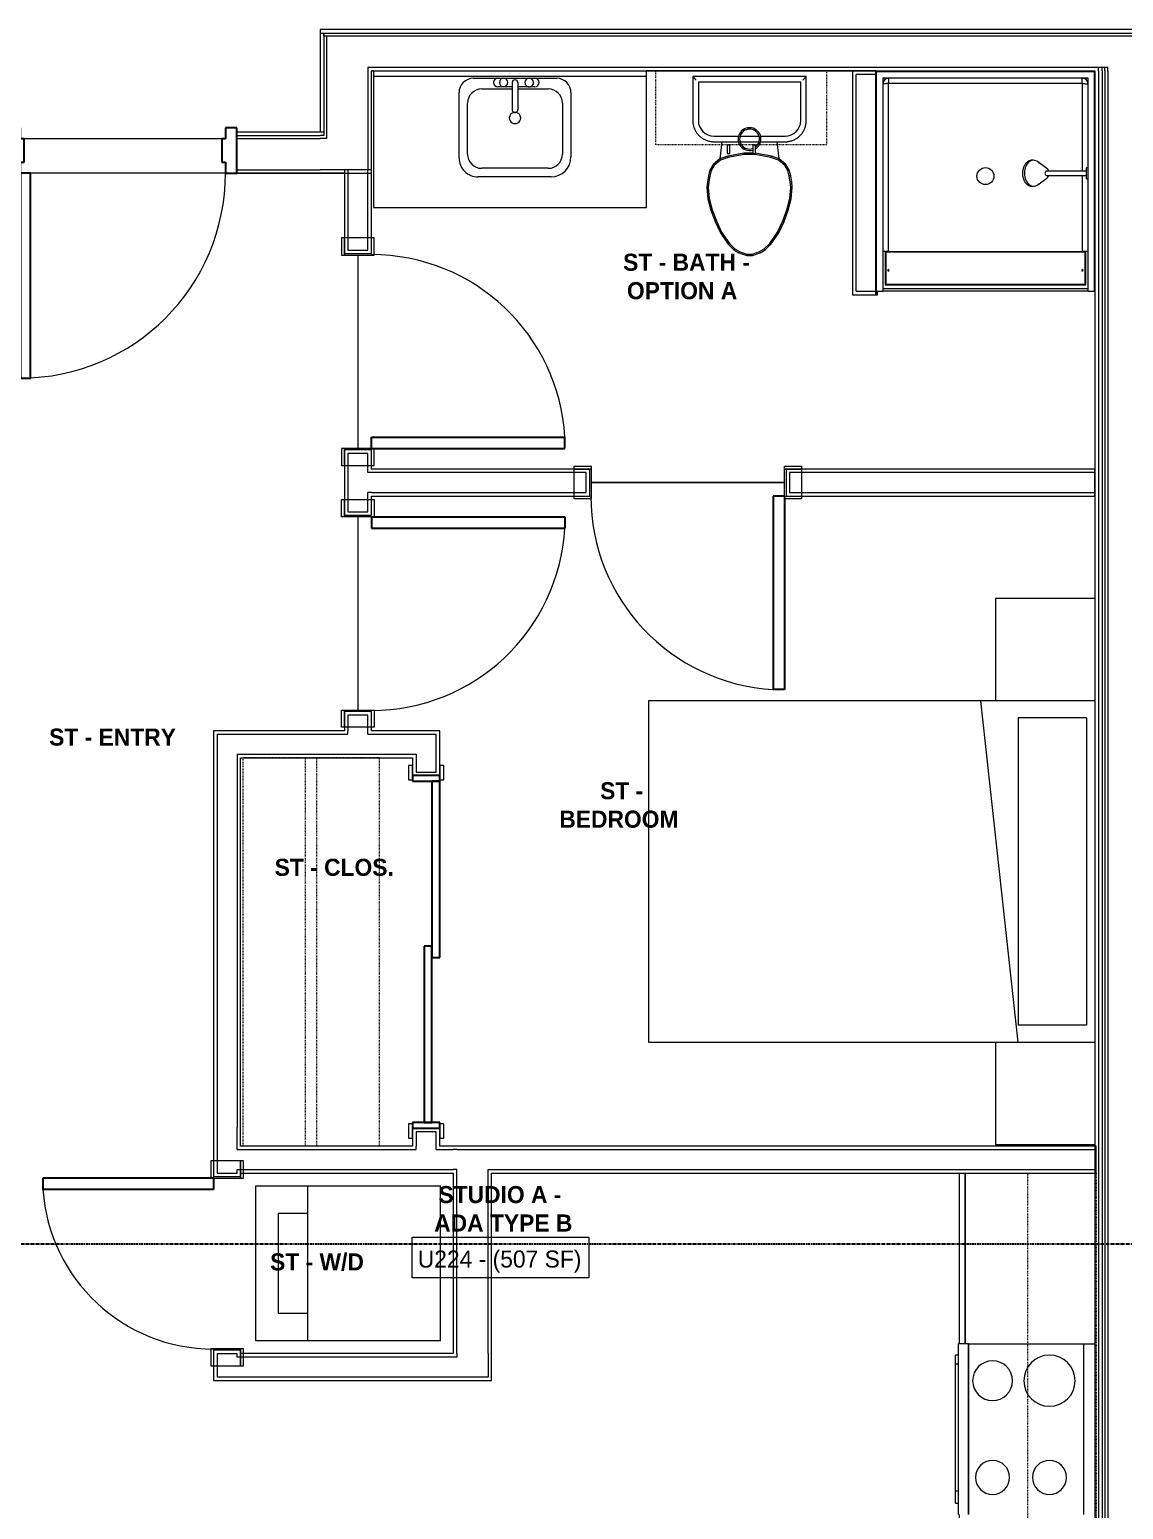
# Model space of a CAD drawing. Header units: inches. Extents: x -4093 to -1777, y 9773 to 12264.
# Drawn here: x -3127.2 to -2935, y 10120.5 to 10380.7 of the extents above; entities that cross this region are included whole.
import ezdxf

# ---------------------------------------------------------------- set-up
doc = ezdxf.new("R2010")
doc.units = ezdxf.units.IN
doc.header["$MEASUREMENT"] = 0
doc.linetypes.add('Dash', pattern=[0.25, 0.125, -0.125])
doc.linetypes.add('Grid Line 1_2_', pattern=[0.875, 0.5, -0.125, 0.125, -0.125])
for name, color, linetype, lineweight in [('0-1', 7, 'Continuous', 5), ('0-2', 7, 'Continuous', 9), ('0-3', 8, 'Continuous', 9), ('A-AREA-IDEN', 2, 'Continuous', 9), ('A-DOOR-1', 7, 'Continuous', 9), ('A-DOOR-2', 10, 'Continuous', 30), ('A-DOOR-FRAM-1', 10, 'Continuous', 30), ('A-FLOR-1', 7, 'Continuous', 9), ('A-FLOR-2', 192, 'Continuous', 9), ('A-WALL-1', 7, 'Continuous', 9), ('A-WALL-2', 250, 'Continuous', 18), ('I-FURN-1', 7, 'Continuous', 9), ('I-WALL-1', 7, 'Continuous', 9), ('P-SANR-FIXT-1', 7, 'Continuous', 9), ('Q-CASE-1', 7, 'Continuous', 9), ('Q-CASE-2', 7, 'Dash', 9), ('Q-CASE-HDLN-1', 7, 'Dash', 9), ('Q-SPCQ-1', 7, 'Continuous', 9), ('S-GRID-1', 1, 'Grid Line 1_2_', 30)]:
    doc.layers.add(name, color=color, linetype=linetype, lineweight=lineweight)
doc.styles.add('Century Gothic', font='ufonts.com_century-gothic.ttf', dxfattribs={"height": 3})
doc.styles.add('Century Gothic_B', font='GOTHICB.TTF', dxfattribs={"height": 3})

# ---------------------------------------------------------------- blocks, each defined once
blk = doc.blocks.new('SLIDING - FLUSH - SLIDING - FLUSH - 5-0 x 6-8-3934327-BACKGROUND - 2ND FLOOR')
at = {"layer": 'A-DOOR-1'}
for p, q in [((-30.25, 3), (-32.75, 3)), ((-32.75, 3), (-32.75, 2.25)), ((-30.25, 2.25), (-30.25, 3)), ((30.25, 3), (30.25, 2.25)), ((32.75, 3), (30.25, 3)), ((32.75, 2.25), (32.75, 3)), ((-32.75, 2.25), (-30.25, 2.25)), ((30.25, 2.25), (32.75, 2.25)), ((-30.25, -2.5), (-32.75, -2.5)), ((-32.75, -2.5), (-32.75, -3.25)), ((-30.25, -3.25), (-30.25, -2.5)), ((32.75, -2.5), (30.25, -2.5)), ((30.25, -2.5), (30.25, -3.25)), ((32.75, -3.25), (32.75, -2.5)), ((-32.75, -3.25), (-30.25, -3.25)), ((30.25, -3.25), (32.75, -3.25))]:
    blk.add_line(p, q, dxfattribs=at)
at = {"layer": 'A-DOOR-2'}
for p, q in [((1, 2.25), (-30, 2.25)), ((-30, 2.25), (-30, 0.87)), ((-30, 0.87), (1, 0.87)), ((30, 0.87), (-1, 0.87)), ((-1, 0.87), (-1, -0.5)), ((1, 0.87), (1, 2.25)), ((30, -0.5), (30, 0.87)), ((-1, -0.5), (30, -0.5))]:
    blk.add_line(p, q, dxfattribs=at)
at = {"layer": 'A-DOOR-FRAM-1'}
for p, q in [((-30, 2.25), (-31, 2.25)), ((-31, 2.25), (-31, -2.5)), ((-30, -2.5), (-30, 2.25)), ((31, 2.25), (30, 2.25)), ((30, 2.25), (30, -2.5)), ((31, -2.5), (31, 2.25)), ((-31, -2.5), (-30, -2.5)), ((30, -2.5), (31, -2.5))]:
    blk.add_line(p, q, dxfattribs=at)
blk = doc.blocks.new('SWING - SINGLE - FLUSH - SWING - FLUSH - 2-10 x 6-8 - PRIVACY-4346068-BACKGROUND - 2ND FLOOR')
at = {"layer": 'A-DOOR-1'}
for p, q in [((-20, 2.37), (-20, 2.87)), ((-20, 2.87), (-17, 2.87)), ((-17, 2.87), (-17, 2.37)), ((17, 2.37), (17, 2.87)), ((17, 2.87), (20, 2.87)), ((20, 2.87), (20, 2.37)), ((-20, 2.37), (-17, 2.37)), ((-20, -2.88), (-20, 2.37)), ((-17, 2.37), (-20, 2.37)), ((-17, 2.37), (-17, -2.88)), ((17, 2.37), (20, 2.37)), ((17, -2.88), (17, 2.37)), ((20, 2.37), (17, 2.37)), ((20, 2.37), (20, -2.88)), ((-17, -2.88), (-20, -2.88)), ((20, -2.88), (17, -2.88))]:
    blk.add_line(p, q, dxfattribs=at)
blk.add_arc((17, -2.38), 34.07, 180, 266.6343, dxfattribs=at)
at = {"layer": 'A-DOOR-2'}
for p, q in [((15, -2.38), (15, -36.38)), ((17, -2.38), (15, -2.38)), ((17, -2.38), (17, -36.38)), ((17, -36.38), (15, -36.38))]:
    blk.add_line(p, q, dxfattribs=at)
blk = doc.blocks.new('OD_CW_Closet - OD_CW_Closet-3786619-BACKGROUND - 2ND FLOOR')
at = {"layer": 'Q-CASE-HDLN-1'}
for p, q in [((68.99, 24), (0.74, 24)), ((0.74, 24), (0.74, 0)), ((68.99, 0), (68.99, 24)), ((0.74, 13), (68.99, 13)), ((0.74, 11), (68.99, 11)), ((0.74, 0), (68.99, 0))]:
    blk.add_line(p, q, dxfattribs=at)
blk = doc.blocks.new('SWING - SINGLE - FLUSH - SWING - FLUSH - 2-10 x 6-8 - PRIVACY-4346070-BACKGROUND - 2ND FLOOR')
at = {"layer": 'A-DOOR-1'}
for p, q in [((-20, 2.37), (-20, 2.87)), ((-20, 2.87), (-17, 2.87)), ((-17, 2.87), (-17, 2.37)), ((17, 2.37), (17, 2.87)), ((17, 2.87), (20, 2.87)), ((20, 2.87), (20, 2.37)), ((-20, 2.37), (-17, 2.37)), ((-20, -2.88), (-20, 2.37)), ((-17, 2.37), (-20, 2.37)), ((-17, 2.37), (-17, -2.88)), ((17, 2.37), (20, 2.37)), ((17, -2.88), (17, 2.37)), ((20, 2.37), (17, 2.37)), ((20, 2.37), (20, -2.88)), ((-17, -2.88), (-20, -2.88)), ((20, -2.88), (17, -2.88))]:
    blk.add_line(p, q, dxfattribs=at)
blk.add_arc((17, -2.38), 34.07, 180, 266.6343, dxfattribs=at)
at = {"layer": 'A-DOOR-2'}
for p, q in [((15, -2.38), (15, -36.38)), ((17, -2.38), (15, -2.38)), ((17, -2.38), (17, -36.38)), ((17, -36.38), (15, -36.38))]:
    blk.add_line(p, q, dxfattribs=at)
blk = doc.blocks.new('SWING - SINGLE - FLUSH - SWING - FLUSH - 2-6 x 6-8 - PASSAGE-4346080-BACKGROUND - 2ND FLOOR')
at = {"layer": 'A-DOOR-1'}
for p, q in [((-15, 2.875), (-18, 2.875)), ((-18, 2.875), (-18, -2.375)), ((-15, -2.375), (-15, 2.875)), ((18, 2.875), (15, 2.875)), ((15, 2.875), (15, -2.375)), ((18, -2.375), (18, 2.875)), ((-18, -2.375), (-15, -2.375)), ((-15, -2.375), (-18, -2.375)), ((-18, -2.375), (-18, -2.875)), ((-15, -2.875), (-15, -2.375)), ((15, -2.375), (18, -2.375)), ((18, -2.375), (15, -2.375)), ((15, -2.375), (15, -2.875)), ((18, -2.875), (18, -2.375)), ((-18, -2.875), (-15, -2.875)), ((15, -2.875), (18, -2.875))]:
    blk.add_line(p, q, dxfattribs=at)
blk.add_arc((15, 2.375), 30.067, 93.81407, 180, dxfattribs=at)
at = {"layer": 'A-DOOR-2'}
for p, q in [((13, 2.375), (13, 32.375)), ((15, 32.375), (13, 32.375)), ((15, 2.375), (15, 32.375)), ((15, 2.375), (13, 2.375))]:
    blk.add_line(p, q, dxfattribs=at)
blk = doc.blocks.new('Bed-Standard - Queen 60_ x 79_-1242961-BACKGROUND - 2ND FLOOR')
at = {"layer": 'I-FURN-1'}
for p, q in [((-19.31, 37.2), (-19.31, -41.3)), ((40.69, -41.3), (40.69, 37.2)), ((-16.31, 35.7), (-16.31, 23.7)), ((-16.31, 35.7), (37.69, 35.7)), ((37.69, 35.7), (37.69, 23.7)), ((40.69, 23.7), (-19.31, 17.13)), ((-16.31, 23.7), (37.69, 23.7)), ((-19.31, -41.3), (40.69, -41.3))]:
    blk.add_line(p, q, dxfattribs=at)
blk = doc.blocks.new('M_Sink Vanity-Square - 500 x 440mm-1372835-BACKGROUND - 2ND FLOOR')
at = {"layer": 'P-SANR-FIXT-1'}
for p, q in [((-5.72, 10.23), (7.14, 10.23)), ((-5.22, 8.73), (6.46, 8.73)), ((-9.22, -4.59), (-9.22, 6.73)), ((-7.72, -2.72), (-7.72, 6.23)), ((8.96, 6.23), (8.96, -2.72)), ((10.46, 6.91), (10.46, -4.59)), ((0.12, -6.33), (0.12, -1.59)), ((1.12, -6.33), (1.12, -1.59)), ((7.96, -7.09), (-6.72, -7.09)), ((0.12, -5.22), (-5.22, -5.22)), ((-2.88, -5.59), (0.12, -5.59)), ((3.62, -7.09), (-2.88, -7.09)), ((6.46, -5.22), (1.12, -5.22)), ((1.12, -5.59), (3.62, -5.59))]:
    blk.add_line(p, q, dxfattribs=at)
for centre, radius, start, end in [((-5.72, 6.73), 3.5, 90, 180), ((-5.22, 6.23), 2.5, 90, 180), ((6.46, 6.23), 2.5, 360, 90), ((7.14, 6.91), 3.32, 360, 90), ((0.62, -0.13), 1, 360, 180), ((0.62, -0.13), 1, 180, 0), ((0.62, -1.59), 0.5, 360, 180), ((-6.72, -4.59), 2.5, 180, 270), ((-5.22, -2.72), 2.5, 180, 270), ((6.46, -2.72), 2.5, 270, 360), ((7.96, -4.59), 2.5, 270, 0), ((-2.88, -6.34), 0.75, 90, 270), ((-1.88, -6.34), 0.75, 360, 180), ((-1.88, -6.34), 0.75, 180, 0), ((0.62, -6.33), 0.5, 180, 0), ((2.62, -6.34), 0.75, 0, 180), ((2.62, -6.34), 0.75, 180, 0), ((3.62, -6.34), 0.75, 270, 90)]:
    blk.add_arc(centre, radius, start, end, dxfattribs=at)
blk = doc.blocks.new('Toilet-Domestic-3D - Toilet-Domestic-3D-1352612-BACKGROUND - 2ND FLOOR')
at = {"layer": 'P-SANR-FIXT-1'}
for p, q in [((-9.98, 19.48), (-9.98, 11.75)), ((9.98, 19.48), (-9.98, 19.48)), ((-9.86, 19.36), (-9.98, 19.48)), ((9, 18.5), (-9, 18.5)), ((-9, 18.5), (-9, 11.75)), ((-9, 18.5), (-9, 11.75)), ((9, 18.5), (-9, 18.5)), ((9, 11.75), (9, 18.5)), ((9, 11.75), (9, 18.5)), ((9.98, 19.48), (9.86, 19.36)), ((9.98, 11.75), (9.98, 19.48)), ((-6.25, 9), (6.25, 9)), ((-6.25, 9), (6.25, 9)), ((-6.25, 8.02), (6.25, 8.02)), ((-4.86, 8.02), (-5.21, 5)), ((5.21, 5), (4.86, 8.02)), ((-3.84, 5.5), (-5.21, 5)), ((-3.77, 5.26), (-5.08, 4.78)), ((-1, 6), (-3.84, 5.5)), ((-3.84, 5.5), (-3.77, 5.26)), ((-0.98, 5.75), (-3.77, 5.26)), ((-1, 6), (-0.98, 5.75)), ((0.56, 6), (-1, 6)), ((0.98, 5.75), (-0.98, 5.75)), ((1, 5.98), (0.98, 5.75)), ((3.77, 5.26), (0.98, 5.75)), ((3.84, 5.5), (1.05, 5.99)), ((3.84, 5.5), (3.77, 5.26)), ((5.08, 4.78), (3.77, 5.26)), ((5.21, 5), (3.84, 5.5)), ((-6.97, 3), (-7.24, 2)), ((-6.73, 2.9), (-6.99, 1.95)), ((-6.4, 4), (-6.97, 3)), ((-6.97, 3), (-6.73, 2.9)), ((-6.21, 3.84), (-6.73, 2.9)), ((-5.21, 5), (-6.4, 4)), ((-6.21, 3.84), (-6.4, 4)), ((-5.08, 4.78), (-6.21, 3.84)), ((-5.21, 5), (-5.08, 4.78)), ((5.21, 5), (5.08, 4.78)), ((6.21, 3.84), (5.08, 4.78)), ((6.4, 4), (5.21, 5)), ((6.4, 4), (6.21, 3.84)), ((6.73, 2.9), (6.21, 3.84)), ((6.97, 3), (6.4, 4)), ((6.97, 3), (6.73, 2.9)), ((6.99, 1.95), (6.73, 2.9)), ((7.24, 2), (6.97, 3)), ((-7.41, 1), (-7.5, 0)), ((-7.24, 2), (-7.41, 1)), ((-7.41, 1), (-7.16, 0.96)), ((-7.16, 0.96), (-7.25, 0)), ((-7.24, 2), (-6.99, 1.95)), ((-6.99, 1.95), (-7.16, 0.96)), ((7.24, 2), (6.99, 1.95)), ((7.16, 0.96), (6.99, 1.95)), ((7.41, 1), (7.16, 0.96)), ((7.25, 0), (7.16, 0.96)), ((7.41, 1), (7.24, 2)), ((7.5, 0), (7.25, 0)), ((7.5, 0), (7.41, 1)), ((-7.5, 0), (-7.25, 0)), ((-7.5, 0), (-7.33, -1.99)), ((-7.33, -1.99), (-7.08, -1.95)), ((-7.33, -1.99), (-6.79, -4)), ((-7.25, 0), (-7.08, -1.95)), ((-7.08, -1.95), (-6.55, -3.92)), ((6.55, -3.92), (7.08, -1.95)), ((6.79, -4), (7.33, -1.99)), ((7.08, -1.95), (7.25, 0)), ((7.33, -1.99), (7.08, -1.95)), ((7.33, -1.99), (7.5, 0)), ((-6.79, -4), (-6.55, -3.92)), ((-6.79, -4), (-6.06, -6)), ((-6.55, -3.92), (-5.83, -5.9)), ((5.83, -5.9), (6.55, -3.92)), ((6.06, -6), (6.79, -4)), ((6.79, -4), (6.55, -3.92)), ((-6.06, -6), (-5.83, -5.9)), ((-6.06, -6), (-5.13, -8)), ((-5.83, -5.9), (-4.91, -7.88)), ((4.91, -7.88), (5.83, -5.9)), ((5.13, -8), (6.06, -6)), ((6.06, -6), (5.83, -5.9)), ((-5.13, -8), (-4.91, -7.88)), ((-5.13, -8), (-3.74, -10)), ((-4.91, -7.88), (-3.55, -9.84)), ((-3.74, -10), (-3.55, -9.84)), ((-3.74, -10), (-2.74, -11)), ((-3.55, -9.84), (-2.59, -10.8)), ((2.59, -10.8), (3.55, -9.84)), ((2.74, -11), (3.74, -10)), ((3.55, -9.84), (4.91, -7.88)), ((3.74, -10), (3.55, -9.84)), ((3.74, -10), (5.13, -8)), ((5.13, -8), (4.91, -7.88)), ((-2.74, -11), (-2.59, -10.8)), ((-2.74, -11), (-1.87, -11.5)), ((-2.59, -10.8), (-1.77, -11.27)), ((-1.87, -11.5), (-1.77, -11.27)), ((-1.87, -11.5), (-0.5, -12)), ((-1.77, -11.27), (-0.46, -11.75)), ((-0.5, -12), (-0.46, -11.75)), ((-0.5, -12), (0.5, -12)), ((-0.46, -11.75), (0.46, -11.75)), ((0.46, -11.75), (1.77, -11.27)), ((0.5, -12), (0.46, -11.75)), ((0.5, -12), (1.87, -11.5)), ((1.77, -11.27), (2.59, -10.8)), ((1.87, -11.5), (1.77, -11.27)), ((1.87, -11.5), (2.74, -11)), ((2.74, -11), (2.59, -10.8))]:
    blk.add_line(p, q, dxfattribs=at)
at = {"layer": 'P-SANR-FIXT-1', "flags": 128}
for points in [[(-9.98, 11.75), (-9.97, 11.6), (-9.97, 11.45), (-9.95, 11.3), (-9.93, 11.16), (-9.9, 11.01), (-9.87, 10.86), (-9.83, 10.72), (-9.79, 10.58), (-9.74, 10.44), (-9.68, 10.3), (-9.62, 10.16), (-9.56, 10.03), (-9.48, 9.9), (-9.41, 9.77), (-9.33, 9.65), (-9.24, 9.52), (-9.15, 9.41), (-9.05, 9.29), (-8.95, 9.18), (-8.85, 9.08), (-8.74, 8.97), (-8.62, 8.88), (-8.51, 8.78), (-8.39, 8.7), (-8.26, 8.61), (-8.14, 8.54), (-8.01, 8.46), (-7.87, 8.4), (-7.74, 8.33), (-7.6, 8.28), (-7.46, 8.22), (-7.32, 8.18), (-7.17, 8.14), (-7.03, 8.11), (-6.88, 8.08), (-6.74, 8.05), (-6.59, 8.04), (-6.44, 8.03), (-6.29, 8.02), (-6.25, 8.02)], [(6.25, 8.02), (6.4, 8.03), (6.55, 8.03), (6.7, 8.05), (6.84, 8.07), (6.99, 8.1), (7.14, 8.13), (7.28, 8.17), (7.42, 8.21), (7.56, 8.26), (7.7, 8.32), (7.84, 8.38), (7.97, 8.44), (8.1, 8.52), (8.23, 8.59), (8.35, 8.67), (8.48, 8.76), (8.59, 8.85), (8.71, 8.95), (8.82, 9.05), (8.92, 9.15), (9.03, 9.26), (9.12, 9.38), (9.22, 9.49), (9.3, 9.61), (9.39, 9.74), (9.46, 9.86), (9.54, 9.99), (9.6, 10.13), (9.67, 10.26), (9.72, 10.4), (9.78, 10.54), (9.82, 10.68), (9.86, 10.83), (9.89, 10.97), (9.92, 11.12), (9.95, 11.26), (9.96, 11.41), (9.97, 11.56), (9.98, 11.71), (9.98, 11.75)]]:
    blk.add_lwpolyline(points, dxfattribs=at)
at = {"layer": 'P-SANR-FIXT-1'}
for centre, radius, start, end in [((-6.25, 11.75), 2.75, 180, 270), ((-6.25, 11.75), 2.75, 180, 270), ((0, 8.48), 2, 360, 286.863), ((6.25, 11.75), 2.75, 270, 360), ((6.25, 11.75), 2.75, 270, 360), ((0, 8.48), 1.75, 360, 289.017), ((0, 8.48), 2, 302.0714, 360), ((0, 8.48), 1.75, 308.7554, 360)]:
    blk.add_arc(centre, radius, start, end, dxfattribs=at)
for points in [[(-9.98, 19.48), (-9.98, 19.48), (-9.98, 19.48), (-9.98, 19.48)], [(9.98, 19.48), (9.98, 19.48), (9.98, 19.48), (9.98, 19.48)]]:
    blk.add_open_spline(points, degree=3, dxfattribs=at)
for points, knots in [([(-9.37, 18.87), (-9.41, 18.91), (-9.47, 18.97), (-9.55, 19.05), (-9.6, 19.1), (-9.66, 19.16), (-9.71, 19.21), (-9.75, 19.25), (-9.78, 19.28), (-9.8, 19.3), (-9.82, 19.32), (-9.85, 19.35), (-9.86, 19.36), (-9.86, 19.36)], [0, 0, 0, 0, 0.166667, 0.25, 0.333333, 0.416667, 0.5, 0.583333, 0.666667, 0.708333, 0.75, 0.833333, 1, 1, 1, 1]), ([(9.86, 19.36), (9.86, 19.36), (9.85, 19.35), (9.82, 19.32), (9.8, 19.3), (9.78, 19.28), (9.75, 19.25), (9.71, 19.21), (9.66, 19.16), (9.6, 19.1), (9.55, 19.05), (9.47, 18.97), (9.41, 18.91), (9.37, 18.87)], [-1, -1, -1, -1, -0.833333, -0.75, -0.708333, -0.666667, -0.583333, -0.5, -0.416667, -0.333333, -0.25, -0.166667, 0, 0, 0, 0])]:
    blk.add_open_spline(points, degree=3, knots=knots, dxfattribs=at)
blk = doc.blocks.new('Bath Vanity - Bath Vanity 48_-3150017-BACKGROUND - 2ND FLOOR')
at = {"layer": 'Q-CASE-1'}
for p, q in [((24.74, 24), (-23.26, 24)), ((-23.26, 24), (-23.26, 1)), ((24.74, 1), (24.74, 24))]:
    blk.add_line(p, q, dxfattribs=at)
blk = doc.blocks.new('BATHROOM MIRROR - BATHROOM MIRROR 48_-3123886-BACKGROUND - 2ND FLOOR')
at = {"layer": 'Q-CASE-1'}
for p, q in [((-23.26, -23), (24.74, -23)), ((-23.26, -23), (-23.26, -24)), ((24.74, -24), (24.74, -23)), ((24.74, -24), (-23.26, -24))]:
    blk.add_line(p, q, dxfattribs=at)
blk = doc.blocks.new('300 Series Wall Hung Cabinet_326 - 30_-2909953-BACKGROUND - 2ND FLOOR')
at = {"layer": 'Q-CASE-1'}
for p, q in [((-2.01, 14.69), (-2.5, 14.69)), ((-2.5, 14.69), (-2.5, 13.19)), ((-2.01, 13.19), (-2.5, 13.19)), ((-2.01, 13.19), (-2.01, 14.69)), ((2.49, 14.69), (2, 14.69)), ((2, 14.69), (2, 13.19)), ((2.49, 13.19), (2, 13.19)), ((2.49, 13.19), (2.49, 14.69))]:
    blk.add_line(p, q, dxfattribs=at)
at = {"layer": 'Q-CASE-2'}
for p, q in [((-15, 0.19), (-15, 13.19)), ((-15, 13.19), (15, 13.19)), ((15, 13.19), (15, 0.19)), ((15, 0.19), (-15, 0.19))]:
    blk.add_line(p, q, dxfattribs=at)
blk = doc.blocks.new('Stacked Washer and Dryer - 26_x25_ - Private-3627842-BACKGROUND - 2ND FLOOR')
at = {"layer": 'P-SANR-FIXT-1'}
for p, q in [((0, 13.625), (32.4375, 13.625)), ((0, 13.625), (0, -13.625)), ((23.34375, -13.625), (23.34375, 13.625)), ((32.4375, 13.625), (32.4375, -13.625)), ((28.53125, 8.75), (23.34375, 8.75)), ((28.53125, -8.75), (28.53125, 8.75)), ((23.34375, -8.75), (28.53125, -8.75)), ((32.4375, -13.625), (0, -13.625))]:
    blk.add_line(p, q, dxfattribs=at)
blk = doc.blocks.new('SWING - SINGLE - FLUSH - SWING - FLUSH - 2-10 x 6-8 - PRIVACY-4346067-BACKGROUND - 2ND FLOOR')
at = {"layer": 'A-DOOR-1'}
for p, q in [((-17, 2.87), (-20, 2.87)), ((-20, 2.87), (-20, -2.38)), ((-17, -2.38), (-17, 2.87)), ((20, 2.87), (17, 2.87)), ((17, 2.87), (17, -2.38)), ((20, -2.38), (20, 2.87)), ((-20, -2.38), (-17, -2.38)), ((-17, -2.38), (-20, -2.38)), ((-20, -2.38), (-20, -2.88)), ((-17, -2.88), (-17, -2.38)), ((17, -2.38), (20, -2.38)), ((20, -2.38), (17, -2.38)), ((17, -2.38), (17, -2.88)), ((20, -2.88), (20, -2.38)), ((-20, -2.88), (-17, -2.88)), ((17, -2.88), (20, -2.88))]:
    blk.add_line(p, q, dxfattribs=at)
blk.add_arc((17, 2.37), 34.07, 93.3657, 180, dxfattribs=at)
at = {"layer": 'A-DOOR-2'}
for p, q in [((15, 2.37), (15, 36.38)), ((17, 36.38), (15, 36.38)), ((17, 2.37), (17, 36.38)), ((17, 2.37), (15, 2.37))]:
    blk.add_line(p, q, dxfattribs=at)
blk = doc.blocks.new('Table-Night Stand - 18_ x 18_ x 24_-V21-BACKGROUND - 2ND FLOOR')
at = {"layer": 'I-FURN-1'}
for p, q in [((18.15, 0), (18.15, 17.5)), ((0.15, 0), (18.15, 0))]:
    blk.add_line(p, q, dxfattribs=at)
blk = doc.blocks.new('Table-Night Stand - 18_ x 18_ x 24_-V22-BACKGROUND - 2ND FLOOR')
at = {"layer": 'I-FURN-1'}
for p, q in [((0.15, 17.5), (0.15, 0)), ((0.15, 0), (18.15, 0))]:
    blk.add_line(p, q, dxfattribs=at)
blk = doc.blocks.new('OD_CW_Base Cabinet - OD_CW_Base Cabinet-V63-BACKGROUND - 2ND FLOOR')
at = {"layer": 'Q-CASE-1'}
for p, q in [((36.49, 0), (131.34, 0)), ((161.34, 0), (191.34, 0))]:
    blk.add_line(p, q, dxfattribs=at)
blk = doc.blocks.new('OD_CW_Upper Cabinet - OD_CW_Upper Cabinet-4366993-BACKGROUND - 2ND FLOOR')
at = {"layer": 'Q-CASE-HDLN-1'}
for p, q in [((0.74, -24), (0.74, -12)), ((0.74, -12), (191.34, -12)), ((191.34, -12), (191.34, -24)), ((191.34, -24), (0.74, -24))]:
    blk.add_line(p, q, dxfattribs=at)
blk = doc.blocks.new('The Shower - The Shower-V87-BACKGROUND - 2ND FLOOR')
at = {"layer": 'P-SANR-FIXT-1'}
for p, q in [((0, -0.5), (38.5, -0.5)), ((0, -39.25), (0, -0.5)), ((0.12, -39.25), (0.12, -0.63)), ((0.12, -0.63), (38.38, -0.63)), ((1.25, -39.25), (1.25, -1.75)), ((1.25, -1.75), (37.25, -1.75)), ((1.3, -2.43), (1.28, -2.51)), ((1.42, -2.2), (1.4, -2.23)), ((1.58, -2.01), (1.51, -2.08)), ((1.73, -1.9), (1.7, -1.92)), ((2.01, -1.78), (1.93, -1.8)), ((2.25, -1.77), (2.25, -1.75)), ((36.25, -1.77), (2.25, -1.77)), ((36.25, -1.77), (36.25, -1.75)), ((36.57, -1.8), (36.49, -1.78)), ((36.8, -1.92), (36.77, -1.9)), ((36.99, -2.08), (36.92, -2.01)), ((37.1, -2.23), (37.08, -2.2)), ((37.22, -2.51), (37.2, -2.43)), ((37.25, -1.75), (37.25, -17.52)), ((38.38, -0.63), (38.38, -39.25)), ((38.5, -0.5), (38.5, -39.25)), ((2.2, -32.27), (2.2, -2.75)), ((36.25, -2.7), (2.25, -2.7)), ((36.3, -18.11), (36.3, -2.75)), ((36.3, -32.27), (36.3, -18.89)), ((37.25, -19.48), (37.25, -39.25)), ((1.62, -32.27), (1.62, -38.13)), ((36.75, -32.38), (1.75, -32.38)), ((1.75, -32.38), (1.75, -38)), ((2.2, -32.27), (36.3, -32.27)), ((36.75, -38), (36.75, -32.38)), ((36.88, -38.13), (36.88, -32.27)), ((1.25, -38.75), (37.25, -38.75)), ((1.25, -39.25), (1.25, -38.75)), ((1.62, -38.13), (36.88, -38.13)), ((1.75, -38), (36.75, -38)), ((37.25, -38.75), (37.25, -39.25)), ((0.12, -39.25), (0, -39.25)), ((0.12, -39.25), (1.25, -39.25)), ((37.25, -39.25), (1.25, -39.25)), ((37.25, -39.25), (38.38, -39.25)), ((38.5, -39.25), (38.38, -39.25))]:
    blk.add_line(p, q, dxfattribs=at)
blk.add_circle((19.25, -19), 1.5, dxfattribs=at)
for centre, radius, start, end in [((2.25, -2.75), 1, 90, 180), ((36.25, -2.75), 1, 0, 90), ((2.2, -35.56), 0.125, 0, 180), ((2.2, -35.56), 0.125, 180, 0), ((36.3, -35.56), 0.125, 0, 180), ((36.3, -35.56), 0.125, 180, 0)]:
    blk.add_arc(centre, radius, start, end, dxfattribs=at)
for centre, start_param, end_param in [((2.2, -32.28), 1.570796, 3.141593), ((36.3, -32.28), 0, 1.570796)]:
    blk.add_ellipse(centre, major_axis=(0.95, 0), ratio=0.019505, start_param=start_param, end_param=end_param, dxfattribs=at)
for points, knots in [([(2.25, -1.77), (2.18, -1.77), (2.05, -1.78), (1.8, -1.86), (1.52, -2.04), (1.34, -2.32), (1.26, -2.57), (1.25, -2.7), (1.25, -2.77)], [0, 0, 0, 0, 0.125, 0.25, 0.5, 0.75, 0.875, 1, 1, 1, 1]), ([(1.38, -2.25), (1.41, -2.21), (1.47, -2.12), (1.54, -2.04), (1.59, -2)], [-0.6665731, -0.6665731, -0.6665731, -0.6665731, -0.5714286, -0.4611793, -0.4611793, -0.4611793, -0.4611793]), ([(1.75, -1.88), (1.77, -1.87), (1.86, -1.82), (2.03, -1.77), (2.17, -1.75), (2.25, -1.75)], [-0.3333068, -0.3333068, -0.3333068, -0.3333068, -0.2857143, -0.1428571, 0, 0, 0, 0]), ([(36.25, -1.75), (36.31, -1.75), (36.42, -1.76), (36.59, -1.8), (36.7, -1.85), (36.75, -1.88)], [-1, -1, -1, -1, -0.8928571, -0.7857143, -0.6666667, -0.6666667, -0.6666667, -0.6666667]), ([(37.25, -2.77), (37.25, -2.7), (37.24, -2.57), (37.16, -2.32), (36.98, -2.04), (36.7, -1.86), (36.45, -1.78), (36.32, -1.77), (36.25, -1.77)], [0, 0, 0, 0, 0.125, 0.25, 0.5, 0.75, 0.875, 1, 1, 1, 1]), ([(36.75, -1.88), (36.79, -1.91), (36.89, -1.97), (36.97, -2.05), (37.01, -2.1)], [-0.6665731, -0.6665731, -0.6665731, -0.6665731, -0.5714286, -0.4475924, -0.4475924, -0.4475924, -0.4475924]), ([(37.12, -2.25), (37.13, -2.27), (37.16, -2.33), (37.18, -2.38), (37.19, -2.42)], [-0.3333068, -0.3333068, -0.3333068, -0.3333068, -0.2857143, -0.2174647, -0.2174647, -0.2174647, -0.2174647]), ([(2.25, -2.7), (2.24, -2.7), (2.24, -2.7), (2.23, -2.7), (2.22, -2.71), (2.22, -2.71), (2.21, -2.72), (2.21, -2.73), (2.2, -2.74), (2.2, -2.74), (2.2, -2.75), (2.2, -2.75)], [-1, -1, -1, -1, -0.833333, -0.75, -0.666667, -0.583333, -0.416667, -0.333333, -0.208333, -0.083333, 0, 0, 0, 0]), ([(36.3, -2.75), (36.3, -2.74), (36.3, -2.74), (36.3, -2.73), (36.29, -2.72), (36.29, -2.72), (36.28, -2.71), (36.27, -2.71), (36.26, -2.7), (36.26, -2.7), (36.25, -2.7), (36.25, -2.7)], [-1, -1, -1, -1, -0.833333, -0.75, -0.666667, -0.583333, -0.416667, -0.333333, -0.208333, -0.083333, 0, 0, 0, 0])]:
    blk.add_open_spline(points, degree=3, knots=knots, dxfattribs=at)
for points in [[(1.35, -2.32), (1.36, -2.3), (1.37, -2.27), (1.38, -2.25)], [(1.63, -1.97), (1.67, -1.94), (1.71, -1.91), (1.75, -1.88)], [(2.25, -2.7), (2.25, -2.62), (2.25, -2.45), (2.25, -2.22), (2.25, -2.03), (2.25, -1.88), (2.25, -1.82), (2.25, -1.8)], [(36.25, -2.7), (36.25, -2.62), (36.25, -2.45), (36.25, -2.22), (36.25, -2.03), (36.25, -1.88), (36.25, -1.82), (36.25, -1.8)], [(37.04, -2.14), (37.07, -2.18), (37.09, -2.21), (37.12, -2.25)], [(1.25, -2.75), (1.25, -2.74), (1.25, -2.72), (1.25, -2.71)], [(2.2, -2.75), (2.12, -2.75), (1.95, -2.75), (1.72, -2.75), (1.52, -2.76), (1.37, -2.76), (1.27, -2.76), (1.25, -2.77), (1.25, -2.77)], [(36.3, -2.75), (36.38, -2.75), (36.55, -2.75), (36.78, -2.75), (36.98, -2.76), (37.13, -2.76), (37.23, -2.76), (37.25, -2.77), (37.25, -2.77)], [(37.25, -2.67), (37.25, -2.7), (37.25, -2.72), (37.25, -2.75)]]:
    blk.add_open_spline(points, degree=3, dxfattribs=at)
blk = doc.blocks.new('Shower Head - Shower Head-3260035-BACKGROUND - 2ND FLOOR')
at = {"layer": 'P-SANR-FIXT-1'}
for p, q in [((-2.28, 9.81), (-2.28, 9.54)), ((-2.02, 8.78), (-0.84, 7.19)), ((0.84, 7.19), (2.02, 8.78)), ((2.28, 9.54), (2.28, 9.81)), ((-0.39, 7.27), (-0.39, 6.01)), ((0.39, 6.01), (0.39, 7.27)), ((-0.98, 0.26), (-0.98, 0)), ((-0.98, 0.26), (0.98, 0.26)), ((-0.39, 1), (-0.39, 0.26)), ((0.39, 0.26), (0.39, 1)), ((0.98, 0), (0.98, 0.26)), ((0.98, 0), (-0.98, 0))]:
    blk.add_line(p, q, dxfattribs=at)
at = {"layer": 'P-SANR-FIXT-1', "flags": 128}
for points in [[(0, 11.49), (-0.09, 11.49), (-0.18, 11.48), (-0.27, 11.48), (-0.35, 11.47), (-0.44, 11.46), (-0.53, 11.44), (-0.62, 11.43), (-0.7, 11.41), (-0.79, 11.39), (-0.87, 11.36), (-0.95, 11.34), (-1.03, 11.31), (-1.11, 11.28), (-1.19, 11.25), (-1.26, 11.21), (-1.34, 11.17), (-1.41, 11.13), (-1.48, 11.09), (-1.55, 11.05), (-1.61, 11), (-1.68, 10.95), (-1.74, 10.9), (-1.8, 10.85), (-1.85, 10.8), (-1.9, 10.74), (-1.95, 10.69), (-2, 10.63), (-2.04, 10.57), (-2.08, 10.51), (-2.12, 10.44), (-2.15, 10.38), (-2.18, 10.31), (-2.21, 10.25), (-2.23, 10.18), (-2.25, 10.11), (-2.26, 10.04), (-2.27, 9.97), (-2.28, 9.9), (-2.28, 9.83), (-2.28, 9.81)], [(2.28, 9.81), (2.28, 9.88), (2.28, 9.95), (2.27, 10.02), (2.25, 10.09), (2.24, 10.16), (2.21, 10.23), (2.19, 10.3), (2.16, 10.36), (2.13, 10.43), (2.09, 10.49), (2.05, 10.55), (2.01, 10.61), (1.97, 10.67), (1.92, 10.73), (1.86, 10.79), (1.81, 10.84), (1.75, 10.89), (1.69, 10.94), (1.63, 10.99), (1.57, 11.04), (1.5, 11.08), (1.43, 11.12), (1.36, 11.16), (1.28, 11.2), (1.21, 11.24), (1.13, 11.27), (1.05, 11.3), (0.97, 11.33), (0.89, 11.36), (0.81, 11.38), (0.72, 11.4), (0.64, 11.42), (0.55, 11.44), (0.47, 11.45), (0.38, 11.46), (0.29, 11.47), (0.2, 11.48), (0.11, 11.49), (0.02, 11.49), (0, 11.49)], [(-0.84, 7.19), (-0.81, 7.16), (-0.79, 7.13), (-0.76, 7.1), (-0.73, 7.08), (-0.7, 7.05), (-0.68, 7.03), (-0.65, 7.01), (-0.62, 6.98), (-0.59, 6.97), (-0.56, 6.95), (-0.53, 6.93), (-0.49, 6.91), (-0.46, 6.9), (-0.43, 6.89), (-0.4, 6.87)], [(-0.39, 6.01), (-0.39, 5.81), (-0.39, 5.6), (-0.39, 5.38), (-0.39, 5.15), (-0.39, 4.92), (-0.39, 4.68), (-0.39, 4.43), (-0.39, 4.18), (-0.39, 3.93), (-0.39, 3.67), (-0.39, 3.4), (-0.39, 3.13), (-0.39, 2.86), (-0.39, 2.59), (-0.39, 2.31), (-0.39, 2.03), (-0.39, 1.75), (-0.39, 1.46), (-0.39, 1.18), (-0.39, 1)], [(0.39, 6.87), (0.43, 6.88), (0.46, 6.9), (0.49, 6.91), (0.52, 6.93), (0.55, 6.94), (0.58, 6.96), (0.61, 6.98), (0.64, 7), (0.67, 7.03), (0.7, 7.05), (0.73, 7.07), (0.76, 7.1), (0.78, 7.13), (0.81, 7.16), (0.83, 7.19), (0.84, 7.19)], [(0.39, 1), (0.39, 1.29), (0.39, 1.57), (0.39, 1.85), (0.39, 2.13), (0.39, 2.41), (0.39, 2.69), (0.39, 2.96), (0.39, 3.23), (0.39, 3.5), (0.39, 3.76), (0.39, 4.02), (0.39, 4.27), (0.39, 4.52), (0.39, 4.77), (0.39, 5), (0.39, 5.23), (0.39, 5.46), (0.39, 5.67), (0.39, 5.88), (0.39, 6.01)]]:
    blk.add_lwpolyline(points, dxfattribs=at)
at = {"layer": 'P-SANR-FIXT-1'}
for centre, major_axis, start_param, end_param in [((0, 9.54), (-2.28, 0), 4.712389, 6.956384), ((0, 9.54), (2.28, 0), 5.609987, 7.853982), ((0, 7.27), (-0.394, 0), 4.712389, 6.283185), ((0, 7.27), (0.394, 0), 0, 1.570796)]:
    blk.add_ellipse(centre, major_axis=major_axis, ratio=0.707107, start_param=start_param, end_param=end_param, dxfattribs=at)
blk = doc.blocks.new('CTR - 1st Phase - Unit Layouts_rvt-1-BACKGROUND - 2ND FLOOR')
at = {"layer": 'A-FLOR-1'}
for p, q in [((-3066.77, 10373.41), (-3067.15, 10373.41)), ((-2982.59, 10373.41), (-3018.77, 10373.41)), ((-3071.9, 10355.41), (-3127.06, 10355.41)), ((-3069.52, 10341.04), (-3069.52, 10307.04)), ((-2994.52, 10301.04), (-3028.52, 10301.04)), ((-3028.52, 10301.04), (-2994.52, 10301.04)), ((-3069.52, 10295.04), (-3069.52, 10261.04))]:
    blk.add_line(p, q, dxfattribs=at)
at = {"layer": 'A-WALL-1'}
for p, q in [((-2982.59, 10373.41), (-2982.59, 10334.04)), ((-2981.96, 10373.41), (-2982.59, 10373.41)), ((-2978.46, 10373.41), (-2981.96, 10373.41)), ((-3071.9, 10356.03), (-3071.9, 10341.29)), ((-3067.15, 10356.03), (-3071.9, 10356.03)), ((-3067.15, 10341.29), (-3067.15, 10356.03)), ((-3071.9, 10341.29), (-3067.15, 10341.29)), ((-2982.59, 10334.04), (-2981.96, 10334.04)), ((-2981.96, 10334.04), (-2978.46, 10334.04)), ((-2978.46, 10334.04), (-2978.21, 10334.04)), ((-2978.21, 10334.04), (-2978.21, 10334.66)), ((-3071.9, 10306.79), (-3071.9, 10295.29)), ((-3067.15, 10306.79), (-3071.9, 10306.79)), ((-3067.15, 10303.41), (-3067.15, 10306.79)), ((-3028.77, 10303.41), (-3067.15, 10303.41)), ((-3028.77, 10298.66), (-3028.77, 10303.41)), ((-2939.96, 10303.41), (-2994.27, 10303.41)), ((-2994.27, 10303.41), (-2994.27, 10298.66)), ((-2939.96, 10298.66), (-2939.96, 10303.41)), ((-3067.15, 10295.29), (-3067.15, 10298.66)), ((-3067.15, 10298.66), (-3028.77, 10298.66)), ((-2994.27, 10298.66), (-2939.96, 10298.66)), ((-3071.9, 10295.29), (-3067.15, 10295.29)), ((-3071.9, 10260.79), (-3071.9, 10257.41)), ((-3067.15, 10260.79), (-3071.9, 10260.79)), ((-3067.15, 10257.41), (-3067.15, 10260.79)), ((-3094.27, 10257.41), (-3094.9, 10257.41)), ((-3094.9, 10257.41), (-3094.9, 10187.66)), ((-3090.15, 10257.41), (-3094.27, 10257.41)), ((-3071.9, 10257.41), (-3090.15, 10257.41)), ((-3059.9, 10257.41), (-3067.15, 10257.41)), ((-3055.77, 10257.41), (-3059.9, 10257.41)), ((-3055.15, 10257.41), (-3055.77, 10257.41)), ((-3055.15, 10249.54), (-3055.15, 10257.41)), ((-3090.15, 10187.66), (-3090.15, 10252.66)), ((-3090.15, 10252.66), (-3059.9, 10252.66)), ((-3059.9, 10252.66), (-3059.9, 10249.54)), ((-3059.9, 10249.54), (-3055.15, 10249.54)), ((-3094.9, 10187.66), (-3094.9, 10179.04)), ((-3090.15, 10184.41), (-3090.15, 10187.66)), ((-3059.9, 10187.54), (-3059.9, 10184.41)), ((-3055.15, 10187.54), (-3059.9, 10187.54)), ((-3055.15, 10184.41), (-3055.15, 10187.54)), ((-3059.9, 10184.41), (-3090.15, 10184.41)), ((-3052.77, 10184.41), (-3055.15, 10184.41)), ((-2939.77, 10184.41), (-3052.77, 10184.41)), ((-2939.77, 10179.66), (-2939.77, 10184.41)), ((-3094.9, 10179.04), (-3090.15, 10179.04)), ((-3090.15, 10179.04), (-3090.15, 10179.66)), ((-3090.15, 10179.66), (-3052.77, 10179.66)), ((-3052.77, 10179.66), (-3052.77, 10147.92)), ((-3046.02, 10179.66), (-2939.77, 10179.66)), ((-3046.02, 10147.92), (-3046.02, 10179.66)), ((-3090.15, 10148.54), (-3094.9, 10148.54)), ((-3094.9, 10148.54), (-3094.9, 10143.17)), ((-3090.15, 10147.92), (-3090.15, 10148.54)), ((-3052.77, 10147.92), (-3090.15, 10147.92)), ((-3046.02, 10143.79), (-3046.02, 10147.92)), ((-3094.9, 10143.17), (-3094.27, 10143.17)), ((-3094.27, 10143.17), (-3090.15, 10143.17)), ((-3090.15, 10143.17), (-3046.02, 10143.17)), ((-3046.02, 10143.17), (-3046.02, 10143.79))]:
    blk.add_line(p, q, dxfattribs=at)
at = {"layer": 'A-WALL-2'}
for p, q in [((-2981.96, 10334.66), (-2981.96, 10372.79)), ((-2978.46, 10372.79), (-2981.96, 10372.79)), ((-3071.27, 10356.03), (-3071.27, 10341.91)), ((-3067.77, 10341.91), (-3067.77, 10356.03)), ((-3071.27, 10341.91), (-3069.52, 10341.91)), ((-3069.52, 10341.91), (-3067.77, 10341.91)), ((-2981.96, 10334.66), (-2978.46, 10334.66)), ((-2978.46, 10334.66), (-2978.46, 10334.04)), ((-2978.46, 10334.04), (-2978.46, 10334.66)), ((-3069.52, 10306.16), (-3071.27, 10306.16)), ((-3071.27, 10306.16), (-3071.27, 10295.91)), ((-3067.77, 10306.16), (-3069.52, 10306.16)), ((-3067.77, 10302.79), (-3067.77, 10306.16)), ((-3067.15, 10302.79), (-3067.77, 10302.79)), ((-3029.4, 10302.79), (-3067.15, 10302.79)), ((-3029.4, 10301.04), (-3029.4, 10302.79)), ((-3029.4, 10299.29), (-3029.4, 10301.04)), ((-2993.65, 10302.79), (-2993.65, 10301.04)), ((-2939.96, 10302.79), (-2993.65, 10302.79)), ((-2993.65, 10301.04), (-2993.65, 10299.29)), ((-3067.77, 10295.91), (-3067.77, 10299.29)), ((-3067.15, 10299.29), (-3067.77, 10299.29)), ((-3067.15, 10299.29), (-3029.4, 10299.29)), ((-2993.65, 10299.29), (-2939.96, 10299.29)), ((-3071.27, 10295.91), (-3069.52, 10295.91)), ((-3069.52, 10295.91), (-3067.77, 10295.91)), ((-3071.27, 10260.16), (-3071.27, 10257.41)), ((-3069.52, 10260.16), (-3071.27, 10260.16)), ((-3067.77, 10260.16), (-3069.52, 10260.16)), ((-3067.77, 10257.41), (-3067.77, 10260.16)), ((-3094.27, 10256.79), (-3094.27, 10187.66)), ((-3094.27, 10256.79), (-3090.77, 10256.79)), ((-3090.77, 10256.79), (-3090.15, 10256.79)), ((-3090.15, 10256.79), (-3071.27, 10256.79)), ((-3071.27, 10256.79), (-3071.27, 10257.41)), ((-3067.77, 10256.79), (-3067.77, 10257.41)), ((-3067.77, 10256.79), (-3059.9, 10256.79)), ((-3059.9, 10256.79), (-3059.27, 10256.79)), ((-3059.27, 10256.79), (-3055.77, 10256.79)), ((-3055.77, 10250.16), (-3055.77, 10256.79)), ((-3090.77, 10253.29), (-3090.77, 10187.66)), ((-3090.77, 10253.29), (-3090.15, 10253.29)), ((-3090.15, 10253.29), (-3059.9, 10253.29)), ((-3059.9, 10253.29), (-3059.27, 10253.29)), ((-3059.27, 10253.29), (-3059.27, 10250.16)), ((-3059.27, 10250.16), (-3057.52, 10250.16)), ((-3057.52, 10250.16), (-3055.77, 10250.16)), ((-3094.27, 10187.66), (-3094.27, 10179.66)), ((-3090.77, 10183.79), (-3090.77, 10187.66)), ((-3057.52, 10186.91), (-3059.27, 10186.91)), ((-3059.27, 10186.91), (-3059.27, 10184.41)), ((-3055.77, 10186.91), (-3057.52, 10186.91)), ((-3055.77, 10184.41), (-3055.77, 10186.91)), ((-3059.27, 10183.79), (-3059.27, 10184.41)), ((-3055.77, 10183.79), (-3055.77, 10184.41)), ((-3090.77, 10183.79), (-3090.15, 10183.79)), ((-3090.15, 10183.79), (-3059.27, 10183.79)), ((-3055.77, 10183.79), (-3052.77, 10183.79)), ((-3052.15, 10183.79), (-3052.77, 10183.79)), ((-3052.15, 10183.79), (-2939.77, 10183.79)), ((-3094.27, 10179.66), (-3092.52, 10179.66)), ((-3092.52, 10179.66), (-3090.77, 10179.66)), ((-3090.77, 10179.66), (-3090.77, 10180.29)), ((-3090.77, 10180.29), (-3090.15, 10180.29)), ((-3090.15, 10180.29), (-3052.77, 10180.29)), ((-3052.15, 10180.29), (-3052.77, 10180.29)), ((-3052.15, 10179.66), (-3052.15, 10180.29)), ((-3052.15, 10147.92), (-3052.15, 10179.66)), ((-3046.65, 10180.29), (-2939.77, 10180.29)), ((-3046.65, 10179.66), (-3046.65, 10180.29)), ((-3046.65, 10147.92), (-3046.65, 10179.66)), ((-3094.27, 10147.91), (-3094.27, 10143.79)), ((-3092.52, 10147.91), (-3094.27, 10147.91)), ((-3090.77, 10147.91), (-3092.52, 10147.91)), ((-3090.77, 10147.29), (-3090.77, 10147.91)), ((-3052.15, 10147.92), (-3052.15, 10147.29)), ((-3046.65, 10147.92), (-3046.65, 10147.29)), ((-3090.15, 10147.29), (-3090.77, 10147.29)), ((-3052.15, 10147.29), (-3090.15, 10147.29)), ((-3046.65, 10147.29), (-3046.65, 10143.79)), ((-3090.77, 10143.79), (-3094.27, 10143.79)), ((-3090.15, 10143.79), (-3090.77, 10143.79)), ((-3046.65, 10143.79), (-3090.15, 10143.79))]:
    blk.add_line(p, q, dxfattribs=at)
at = {"layer": 'Q-CASE-1'}
for p, q in [((-2963.77, 10149.66), (-2963.77, 10179.66)), ((-2962.77, 10149.66), (-2962.77, 10179.66)), ((-2962.77, 10179.66), (-2962.77, 10149.66))]:
    blk.add_line(p, q, dxfattribs=at)
at = {"layer": 'Q-SPCQ-1'}
for p, q in [((-2964.46, 10146.05), (-2964.46, 10147.66)), ((-2963.96, 10147.66), (-2964.46, 10147.66)), ((-2963.96, 10119.66), (-2963.96, 10149.66)), ((-2962.21, 10149.66), (-2963.96, 10149.66)), ((-2962.21, 10149.66), (-2962.21, 10119.66)), ((-2962.21, 10119.66), (-2962.21, 10149.66)), ((-2962.21, 10149.66), (-2941.96, 10149.66)), ((-2941.96, 10149.66), (-2939.96, 10149.66)), ((-2941.96, 10149.66), (-2941.96, 10119.66)), ((-2964.46, 10123.79), (-2964.46, 10146.05)), ((-2963.96, 10146.05), (-2964.46, 10146.05)), ((-2964.46, 10121.66), (-2964.46, 10123.79)), ((-2964.46, 10123.79), (-2963.96, 10123.79)), ((-2964.46, 10121.66), (-2963.96, 10121.66))]:
    blk.add_line(p, q, dxfattribs=at)
for centre, radius, start, end in [((-2947.96, 10143.16), 4.5, 90, 270), ((-2947.96, 10143.16), 4.5, 270, 90), ((-2957.96, 10143.16), 3.5, 90, 270), ((-2957.96, 10143.16), 3.5, 270, 90), ((-2957.96, 10126.16), 3, 90, 270), ((-2957.96, 10126.16), 3, 270, 90), ((-2947.96, 10126.16), 3, 90, 270), ((-2947.96, 10126.16), 3, 270, 90)]:
    blk.add_arc(centre, radius, start, end, dxfattribs=at)
at = {"layer": '0-2'}
for name, p, rotation in [('BATHROOM MIRROR - BATHROOM MIRROR 48_-3123886-BACKGROUND - 2ND FLOOR', (-3042.04, 10349.41), 180), ('Bath Vanity - Bath Vanity 48_-3150017-BACKGROUND - 2ND FLOOR', (-3042.04, 10373.41), 180), ('M_Sink Vanity-Square - 500 x 440mm-1372835-BACKGROUND - 2ND FLOOR', (-3041.29, 10365.01), 180), ('300 Series Wall Hung Cabinet_326 - 30_-2909953-BACKGROUND - 2ND FLOOR', (-3002.13, 10373.6), 180), ('Shower Head - Shower Head-3260035-BACKGROUND - 2ND FLOOR', (-2941.21, 10355.41), 89.99999999991921), ('SWING - SINGLE - FLUSH - SWING - FLUSH - 2-10 x 6-8 - PRIVACY-4346067-BACKGROUND - 2ND FLOOR', (-3069.52, 10324.04), 270.0000000000333), ('SWING - SINGLE - FLUSH - SWING - FLUSH - 2-10 x 6-8 - PRIVACY-4346068-BACKGROUND - 2ND FLOOR', (-3069.52, 10278.04), 90.00000000003335), ('Table-Night Stand - 18_ x 18_ x 24_-V22-BACKGROUND - 2ND FLOOR', (-2957.46, 10280.81), 270.0000000000287), ('Bed-Standard - Queen 60_ x 79_-1242961-BACKGROUND - 2ND FLOOR', (-2977.16, 10243.35), 270.0000000000287), ('OD_CW_Closet - OD_CW_Closet-3786619-BACKGROUND - 2ND FLOOR', (-3065.74, 10183.68), 90.00000000002066), ('SLIDING - FLUSH - SLIDING - FLUSH - 5-0 x 6-8-3934327-BACKGROUND - 2ND FLOOR', (-3057.4, 10218.54), 270.0000000000453), ('Table-Night Stand - 18_ x 18_ x 24_-V21-BACKGROUND - 2ND FLOOR', (-2957.46, 10202.81), 270.0000000000287), ('SWING - SINGLE - FLUSH - SWING - FLUSH - 2-6 x 6-8 - PASSAGE-4346080-BACKGROUND - 2ND FLOOR', (-3092.52, 10163.79), 89.99999999997313), ('OD_CW_Base Cabinet - OD_CW_Base Cabinet-V63-BACKGROUND - 2ND FLOOR', (-2963.77, 9988.33), 90.0000000000046), ('OD_CW_Upper Cabinet - OD_CW_Upper Cabinet-4366993-BACKGROUND - 2ND FLOOR', (-2963.77, 9988.33), 89.99999999998374), ('Stacked Washer and Dryer - 26_x25_ - Private-3627842-BACKGROUND - 2ND FLOOR', (-3055.02, 10163.79), 180)]:
    blk.add_blockref(name, p, dxfattribs=dict(at, rotation=rotation))
for name, p in [('Toilet-Domestic-3D - Toilet-Domestic-3D-1352612-BACKGROUND - 2ND FLOOR', (-3000.68, 10352.93)), ('The Shower - The Shower-V87-BACKGROUND - 2ND FLOOR', (-2978.46, 10373.91)), ('SWING - SINGLE - FLUSH - SWING - FLUSH - 2-10 x 6-8 - PRIVACY-4346070-BACKGROUND - 2ND FLOOR', (-3011.52, 10301.04))]:
    blk.add_blockref(name, p, dxfattribs=at)
blk = doc.blocks.new('HOLLOW METAL - UNIT DOOR-2191978-BACKGROUND - 2ND FLOOR')
at = {"layer": 'A-DOOR-1'}
blk.add_arc((18, 3.875), 36, 90, 180, dxfattribs=at)
at = {"layer": 'A-DOOR-2'}
for p, q in [((18, 39.875), (16.25, 39.875)), ((16.25, 39.875), (16.25, 3.875)), ((18, 3.875), (18, 39.875)), ((16.25, 3.875), (18, 3.875))]:
    blk.add_line(p, q, dxfattribs=at)
at = {"layer": 'A-DOOR-FRAM-1'}
for p, q in [((-18, 3.875), (-20, 3.875)), ((-20, 3.875), (-20, -4.125)), ((-18, 1.9375), (-18, 3.875)), ((18, 3.875), (18, 1.9375)), ((20, 3.875), (18, 3.875)), ((20, -4.125), (20, 3.875)), ((-17.375, 1.9375), (-18, 1.9375)), ((-17.375, -2.1875), (-17.375, 1.9375)), ((18, 1.9375), (17.375, 1.9375)), ((17.375, 1.9375), (17.375, -2.1875)), ((-18, -4.125), (-18, -2.1875)), ((-18, -2.1875), (-17.375, -2.1875)), ((17.375, -2.1875), (18, -2.1875)), ((18, -2.1875), (18, -4.125)), ((-20, -4.125), (-18, -4.125)), ((18, -4.125), (20, -4.125))]:
    blk.add_line(p, q, dxfattribs=at)
blk = doc.blocks.new('CTR - 1st Phase - Common Walls_rvt-1-BACKGROUND - 2ND FLOOR')
at = {"layer": 'A-WALL-2'}
for p, q in [((-3076.15, 10380.04), (-3075.52, 10380.04)), ((-3075.52, 10380.04), (-3067.15, 10380.04)), ((-3075.52, 10379.54), (-3075.52, 10380.04)), ((-3075.52, 10380.04), (-3075.52, 10379.54)), ((-3075.52, 10379.54), (-3075.02, 10379.54)), ((-3075.52, 10379.54), (-3075.52, 10362.66)), ((-3075.02, 10379.54), (-3067.77, 10379.54)), ((-3075.02, 10379.54), (-3075.02, 10361.54)), ((-3067.77, 10379.54), (-3067.15, 10379.54)), ((-3067.15, 10380.04), (-2803.9, 10380.04)), ((-3067.15, 10379.54), (-2803.9, 10379.54)), ((-3067.77, 10374.04), (-3067.15, 10374.04)), ((-3067.77, 10374.04), (-3067.77, 10356.04)), ((-3067.15, 10374.04), (-2939.34, 10374.04)), ((-2939.34, 10374.04), (-2938.71, 10374.04)), ((-2939.34, 10373.41), (-2939.34, 10374.04)), ((-2939.34, 10374.04), (-2938.71, 10374.04)), ((-2938.71, 10373.41), (-2938.71, 10374.04)), ((-2938.71, 10374.04), (-2938.21, 10374.04)), ((-2938.71, 10374.04), (-2938.21, 10374.04)), ((-2938.21, 10373.41), (-2938.21, 10374.04)), ((-2938.21, 10374.04), (-2937.71, 10374.04)), ((-2938.21, 10374.04), (-2937.71, 10374.04)), ((-2937.71, 10373.41), (-2937.71, 10374.04)), ((-2939.34, 10373.41), (-2939.34, 9988.44)), ((-2938.71, 10373.41), (-2938.71, 9988.44)), ((-2938.21, 10373.41), (-2938.21, 9988.44)), ((-2937.71, 10373.41), (-2937.71, 9988.44)), ((-3090.81, 10362.04), (-3076.15, 10362.04)), ((-3090.81, 10361.54), (-3076.15, 10361.54)), ((-3075.52, 10362.66), (-3076.15, 10362.66)), ((-3075.52, 10362.04), (-3076.15, 10362.04)), ((-3075.52, 10361.54), (-3076.15, 10361.54)), ((-3075.52, 10362.66), (-3075.52, 10362.04)), ((-3075.52, 10362.66), (-3075.52, 10362.04)), ((-3075.02, 10361.54), (-3075.52, 10361.54)), ((-3090.81, 10356.04), (-3076.15, 10356.04)), ((-3075.02, 10356.04), (-3076.15, 10356.04)), ((-3067.77, 10356.04), (-3075.02, 10356.04))]:
    blk.add_line(p, q, dxfattribs=at)
at = {"layer": 'I-WALL-1'}
for p, q in [((-3067.15, 10380.66), (-3076.15, 10380.66)), ((-3076.15, 10380.66), (-3076.15, 10380.04)), ((-3076.15, 10380.04), (-3076.15, 10362.66)), ((-2803.9, 10380.66), (-3067.15, 10380.66)), ((-3067.15, 10373.41), (-2978.46, 10373.41)), ((-3067.15, 10355.41), (-3067.15, 10373.41)), ((-3076.15, 10362.66), (-3090.81, 10362.66)), ((-3090.81, 10355.41), (-3076.15, 10355.41)), ((-3076.15, 10355.41), (-3067.77, 10355.41)), ((-3067.77, 10355.41), (-3067.15, 10355.41)), ((-2939.96, 10334.66), (-2939.96, 9988.44))]:
    blk.add_line(p, q, dxfattribs=at)
at = {"layer": '0-3', "rotation": 180}
blk.add_blockref('HOLLOW METAL - UNIT DOOR-2191978-BACKGROUND - 2ND FLOOR', (-3110.81, 10359.29), dxfattribs=at)
blk = doc.blocks.new('CTR - 1st Phase - Structure_rvt-1-BACKGROUND - 2ND FLOOR')
at = {"layer": 'S-GRID-1'}
blk.add_line((-1777.25, 10167.19), (-4076.95, 10167.19), dxfattribs=at)

msp = doc.modelspace()

# ---------------------------------------------------------------- linework, layer by layer
at = {"layer": 'A-AREA-IDEN', "flags": 128}
msp.add_lwpolyline([(-3060, 10168.39), (-3028.91, 10168.39), (-3028.91, 10161.22), (-3060, 10161.22)], close=True, dxfattribs=at)
at = {"layer": 'A-FLOR-2'}
msp.add_line((-3128.81, 10361.54), (-3092.81, 10361.54), dxfattribs=at)

# ---------------------------------------------------------------- block references
at = {"layer": '0-1'}
for name in ['CTR - 1st Phase - Structure_rvt-1-BACKGROUND - 2ND FLOOR', 'CTR - 1st Phase - Unit Layouts_rvt-1-BACKGROUND - 2ND FLOOR', 'CTR - 1st Phase - Common Walls_rvt-1-BACKGROUND - 2ND FLOOR']:
    msp.add_blockref(name, (0, 0), dxfattribs=at)

# ---------------------------------------------------------------- texts
at = {"layer": 'A-AREA-IDEN', "char_height": 3, "attachment_point": 1}
for s, insert, width, style in [('ST - BATH -', (-3022.9, 10341.27), 25.856, 'Century Gothic_B'), ('OPTION A', (-3022.23, 10336.27), 24.24, 'Century Gothic_B'), ('ST - ENTRY', (-3123.8, 10257.8), 24.745, 'Century Gothic_B'), ('ST -', (-3026.95, 10248.37), 8.383, 'Century Gothic_B'), ('BEDROOM', (-3034.12, 10243.37), 25.755, 'Century Gothic_B'), ('ST - CLOS.', (-3084.16, 10234.91), 24.543, 'Century Gothic_B'), ('STUDIO A -', (-3055.37, 10177.38), 26.361, 'Century Gothic_B'), ('ADA TYPE B', (-3056.12, 10172.38), 28.179, 'Century Gothic_B'), ('ST - W/D', (-3084.96, 10165.55), 20.402, 'Century Gothic_B'), ('U224 - (507 SF)', (-3059, 10166.05), 35.148, 'Century Gothic')]:
    msp.add_mtext(s, dxfattribs=dict(at, insert=insert, width=width, style=style))

doc.saveas('drawing.dxf')
